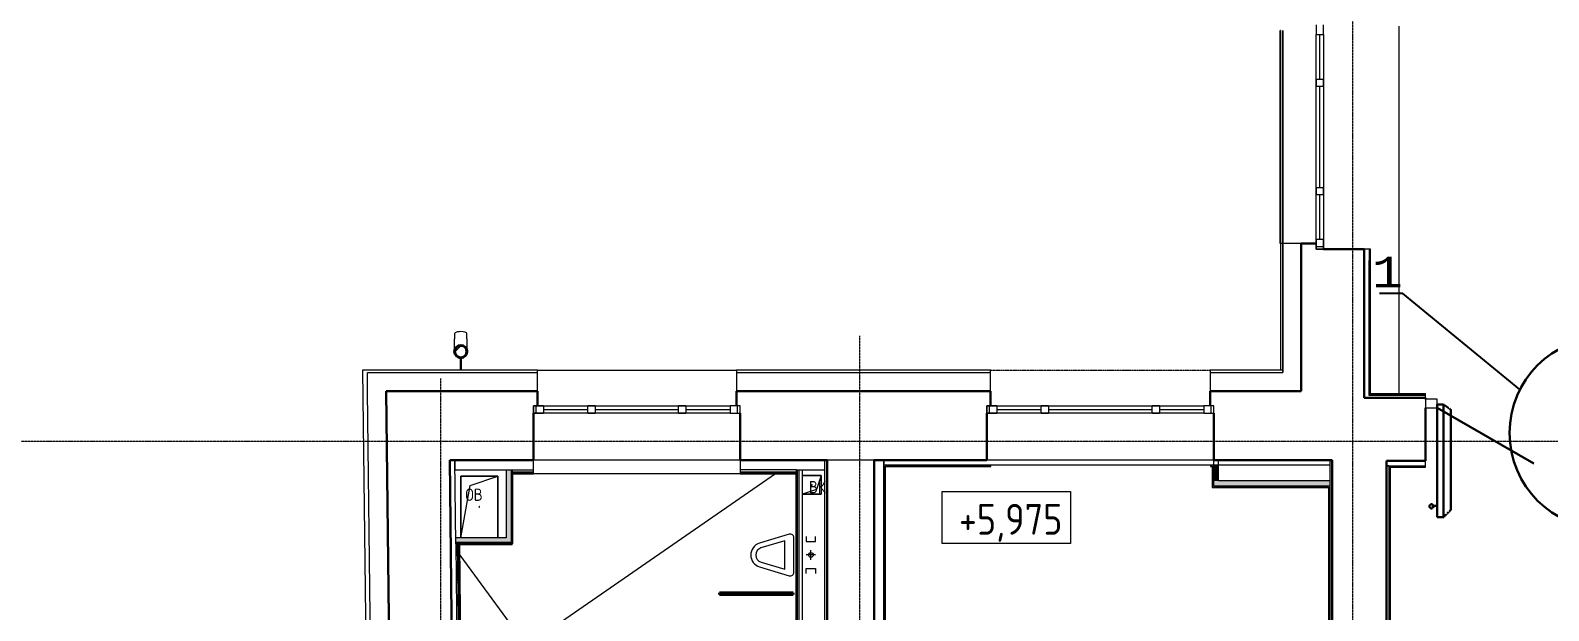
# Model space of a CAD drawing. Header units: millimetres. Extents: x -42533 to 645315, y 3457 to 82611.
# Drawn here: x 315666 to 327985, y 45345 to 50052 of the extents above; entities that cross this region are included whole.
import ezdxf
from ezdxf import colors
from ezdxf.entities.mleader import LeaderData, LeaderLine
from ezdxf.math import Vec2, Vec3

# ---------------------------------------------------------------- set-up
doc = ezdxf.new("R2010")
doc.units = ezdxf.units.MM
for name, pattern in [('ADSK_Линия сетки', [25, 20, -2.5, 0, -2.5]), ('ADSK_Штриховая_ш3 п1_5', [4.5, 3, -1.5]), ('ADSK_Штрихпунктирная 2 точки_ш15 п1_5 п1_5 п1_5', [19.5, 15, -1.5, 0, -1.5, 0, -1.5])]:
    doc.linetypes.add(name, pattern=pattern)
for name, color, linetype, lineweight in [('_ Окна', 7, 'Continuous', 9), ('Аннотация', 7, 'Continuous', 18), ('Двери', 7, 'Continuous', 9), ('Обобщенные модели', 7, 'Continuous', 18), ('Окна', 7, 'Continuous', 9), ('Оси', 253, 'Continuous', 9), ('Перекрытие', 7, 'Continuous', 18), ('Сантехника', 7, 'Continuous', 18), ('Стены внутренние', 7, 'Continuous', 18), ('Стены наружные', 7, 'Continuous', 18), ('Стены несущие', 7, 'Continuous', 30), ('Стены отделка', 7, 'Continuous', 30), ('Стены штриховка', 7, 'Continuous', 9), ('ШТРИХОВКА', 252, 'Continuous', 15)]:
    doc.layers.add(name, color=color, linetype=linetype, lineweight=lineweight)
doc.layers.add('Линии', color=7, linetype='Continuous', lineweight=9, true_color=0x00a600)
doc.layers.add('ЭОМ_Лотки рабочие', color=5, linetype='Continuous')
doc.styles.add('GOST Common_2', font='GOST_Common.ttf', dxfattribs={"width": 0.9, "height": 250})
doc.styles.add('GOST Common_4', font='GOST_Common.ttf', dxfattribs={"width": 0.9, "height": 200})
doc.styles.get("Standard").update_dxf_attribs({"font": 'arial.ttf'})
pattern_1 = [(0, (507.34, 158.9), (406.4, 101.6), [33.528, -271.272, 33.528, -271.272, -1625.6]), (0, (507.34, 158.9), (406.4, 101.6), [-609.6, 33.528, -576.072, 33.528, -271.272, -711.2]), (0, (507.34, 158.9), (406.4, 101.6), [-1524, 33.528, -169.672, 33.528, -474.472]), (120, (659.74, 209.7), (-291.18818, 301.15272), [33.528, -271.272, 33.528, -271.272, -1625.6]), (120, (659.74, 209.7), (-291.18818, 301.15272), [-609.6, 33.528, -576.072, 33.528, -271.272, -711.2]), (120, (659.74, 209.7), (-291.18818, 301.15272), [-1524, 33.528, -169.672, 33.528, -474.472]), (240, (710.54, 412.9), (-115.21182, -402.75272), [33.528, -271.272, 33.528, -271.272, -1625.6]), (240, (710.54, 412.9), (-115.21182, -402.75272), [-609.6, 33.528, -576.072, 33.528, -271.272, -711.2]), (240, (710.54, 412.9), (-115.21182, -402.75272), [-1524, 33.528, -169.672, 33.528, -474.472])]

# ---------------------------------------------------------------- blocks, each defined once
blk = doc.blocks.new('План 3 этажа')
at = {"layer": 'Обобщенные модели', "lineweight": 9}
h = blk.add_hatch(dxfattribs=at)
h.set_pattern_fill('FP_10', color=8, style=0, pattern_type=2)
h.set_pattern_definition([(45, (507.34, 158.9), (-106.066, 106.066), [])])
h.paths.add_polyline_path([(39119.197, 21080.22), (39140.891, 21085.171), (39158.289, 21099.045), (39167.943, 21119.094), (39167.943, 21141.346), (39158.289, 21161.394), (39140.891, 21175.268), (39119.197, 21180.22), (39097.503, 21175.268), (39080.105, 21161.394), (39070.451, 21141.346), (39070.451, 21119.094), (39080.105, 21099.045), (39097.503, 21085.171), (39117.26, 21080.662)])
at = {"layer": 'Стены внутренние'}
for points in [[(45229.496, 20080.72), (45268.496, 20080.72), (45268.496, 20210.22), (45228.496, 20210.22), (45228.496, 20080.72)], [(39487.343, 19580.22), (39527.343, 19580.22), (39527.343, 20170.22), (39487.343, 20170.22), (39487.343, 19620.22)], [(45905.36, 20040.72), (46170.531, 20040.72), (46170.531, 20080.72), (45228.496, 20080.72), (45229.496, 20040.72)], [(39210.879, 19580.22), (39487.343, 19580.22), (39487.343, 19620.22), (39077.64, 19620.22), (39078.219, 19580.22), (39119.343, 19580.22)]]:
    blk.add_hatch(color=8, dxfattribs=at).paths.add_polyline_path(points)
at = {"layer": 'Стены внутренние', "lineweight": 9}
h = blk.add_hatch(dxfattribs=at)
h.set_pattern_fill('FP_5', color=8, style=0, pattern_type=2)
h.set_pattern_definition(pattern_1)
h.paths.add_polyline_path([(41800.405, 20155.22), (41843.343, 20155.22), (41843.343, 20170.22), (41385.575, 20170.22), (41386.575, 20155.22), (41699.791, 20155.22)])
h.paths.add_polyline_path([(39542.343, 20155.22), (39710.575, 20155.22), (39710.575, 20170.22), (39536.343, 20170.22), (39536.343, 20155.22)])
h = blk.add_hatch(dxfattribs=at)
h.set_pattern_fill('FP_5', color=8, style=0, pattern_type=2)
h.set_pattern_definition(pattern_1)
h.paths.add_polyline_path([(39158.275, 12775.603), (39173.271, 12775.992), (39161.841, 13746.228), (39146.842, 13746.051), (39158.02, 12797.23)])
h.paths.add_polyline_path([(39136.476, 14625.99), (39151.47, 14626.519), (39093.218, 19571.202), (39078.219, 19571.025), (39136.476, 14626.167)])
at = {"layer": '_ Окна', "color": 8, "lineweight": 18}
for p, q in [((46059.197, 23781.051), (46059.197, 23701.051)), ((46119.197, 23701.051), (46119.197, 23781.051)), ((46059.197, 23701.051), (46119.197, 23701.051)), ((46059.197, 23341.051), (46119.197, 23341.051)), ((46059.197, 23281.051), (46059.197, 23341.051)), ((46119.197, 23341.051), (46119.197, 23281.051)), ((46119.197, 23281.051), (46059.197, 23281.051)), ((46059.197, 22461.051), (46119.197, 22461.051)), ((46059.197, 22401.051), (46059.197, 22461.051)), ((46119.197, 22461.051), (46119.197, 22401.051)), ((46119.197, 22401.051), (46059.197, 22401.051)), ((46059.197, 22041.051), (46119.197, 22041.051)), ((46059.197, 21961.051), (46059.197, 22041.051)), ((46119.197, 21961.051), (46059.197, 21961.051)), ((46119.197, 22041.051), (46119.197, 21961.051)), ((39710.575, 20630.22), (39710.575, 20690.22)), ((39710.575, 20690.22), (39790.575, 20690.22)), ((39790.575, 20630.22), (39710.575, 20630.22)), ((39790.575, 20690.22), (39790.575, 20630.22)), ((40150.575, 20630.22), (40150.575, 20690.22)), ((40150.575, 20690.22), (40210.575, 20690.22)), ((40210.575, 20630.22), (40150.575, 20630.22)), ((40210.575, 20690.22), (40210.575, 20630.22)), ((40885.575, 20630.22), (40885.575, 20690.22)), ((40885.575, 20690.22), (40945.575, 20690.22)), ((40945.575, 20630.22), (40885.575, 20630.22)), ((40945.575, 20690.22), (40945.575, 20630.22)), ((41305.575, 20690.22), (41305.575, 20630.22)), ((41385.575, 20690.22), (41305.575, 20690.22)), ((41305.575, 20630.22), (41385.575, 20630.22)), ((41385.575, 20630.22), (41385.575, 20690.22)), ((43388.496, 20630.22), (43388.496, 20690.22)), ((43388.496, 20690.22), (43468.496, 20690.22)), ((43468.496, 20630.22), (43388.496, 20630.22)), ((43468.496, 20690.22), (43468.496, 20630.22)), ((43828.496, 20630.22), (43828.496, 20690.22)), ((43828.496, 20690.22), (43888.496, 20690.22)), ((43888.496, 20630.22), (43828.496, 20630.22)), ((43888.496, 20690.22), (43888.496, 20630.22)), ((44728.496, 20630.22), (44728.496, 20690.22)), ((44728.496, 20690.22), (44788.496, 20690.22)), ((44788.496, 20630.22), (44728.496, 20630.22)), ((44788.496, 20690.22), (44788.496, 20630.22)), ((45148.496, 20690.22), (45148.496, 20630.22)), ((45228.496, 20690.22), (45148.496, 20690.22)), ((45148.496, 20630.22), (45228.496, 20630.22)), ((45228.496, 20630.22), (45228.496, 20690.22))]:
    blk.add_line(p, q, dxfattribs=at)
at = {"layer": '_ Окна', "color": 8}
for p, q in [((46089.197, 23341.051), (46089.197, 23701.051)), ((46089.197, 22461.051), (46089.197, 23281.051)), ((46089.197, 22041.051), (46089.197, 22401.051)), ((46119.197, 21981.051), (46059.197, 21981.051)), ((39730.575, 20630.22), (39730.575, 20690.22)), ((39790.575, 20660.22), (40150.575, 20660.22)), ((40210.575, 20660.22), (40885.575, 20660.22)), ((40945.575, 20660.22), (41305.575, 20660.22)), ((41365.575, 20630.22), (41365.575, 20690.22)), ((43408.496, 20630.22), (43408.496, 20690.22)), ((43468.496, 20660.22), (43828.496, 20660.22)), ((43888.496, 20660.22), (44728.496, 20660.22)), ((44788.496, 20660.22), (45148.496, 20660.22)), ((45208.496, 20630.22), (45208.496, 20690.22))]:
    blk.add_line(p, q, dxfattribs=at)
at = {"layer": 'Аннотация', "color": 8, "lineweight": 9, "flags": 128}
blk.add_lwpolyline([(43023.894, 19995.196), (44066.094, 19995.196), (44066.094, 19572.196), (43023.894, 19572.196)], close=True, dxfattribs=at)
at = {"layer": 'Двери', "color": 8}
for p, q in [((47040.843, 20744.474), (46945.843, 20744.474)), ((46945.843, 20744.474), (46945.843, 20674.474)), ((47040.843, 20674.474), (47040.843, 20744.474)), ((46945.843, 20674.474), (47040.843, 20674.474))]:
    blk.add_line(p, q, dxfattribs=at)
at = {"layer": 'Двери', "color": 8, "lineweight": 30}
blk.add_line((47040.843, 20674.474), (47824.596, 20221.974), dxfattribs=at)
at = {"layer": 'Линии', "color": 8, "linetype": 'ADSK_Штрихпунктирная 2 точки_ш15 п1_5 п1_5 п1_5'}
blk.add_line((43418.496, 20980.22), (45199.496, 20980.22), dxfattribs=at)
at = {"layer": 'Линии', "color": 8, "linetype": 'ADSK_Штриховая_ш3 п1_5', "lineweight": 30}
for p, q in [((47040.156, 19787.685), (47040.156, 20700.771)), ((47040.156, 20700.771), (47093.156, 20700.771)), ((47093.156, 20700.771), (47093.156, 19788.411)), ((47093.156, 20700.771), (47153.156, 20658.759)), ((47153.156, 20658.759), (47153.156, 19846.702)), ((47040.156, 19880.117), (46995.451, 19874.969)), ((47153.156, 19846.702), (47087.926, 19781.472)), ((47093.156, 19788.411), (47040.156, 19787.685))]:
    blk.add_line(p, q, dxfattribs=at)
blk.add_circle((46995.451, 19874.969), 17, dxfattribs=at)
at = {"layer": 'Обобщенные модели', "color": 8}
for p, q in [((39069.197, 21276.371), (39069.197, 21233.867)), ((39169.197, 21233.867), (39169.197, 21276.371)), ((39114.197, 21079.361), (39114.197, 20980.22)), ((39124.197, 20980.22), (39124.197, 21079.361)), ((39119.343, 19620.22), (39119.343, 20120.22)), ((39119.343, 20120.22), (39419.343, 20120.22)), ((39419.343, 20120.22), (39119.343, 20120.22)), ((39119.343, 20120.22), (39119.343, 19620.22)), ((39194.343, 20045.22), (39419.343, 20120.22)), ((39419.343, 20120.22), (39419.343, 19620.22)), ((39419.343, 19620.22), (39419.343, 20120.22)), ((41892.343, 20123.8), (42042.343, 20123.8)), ((42042.343, 20123.8), (41892.343, 20123.8)), ((42042.343, 20123.8), (42004.843, 20011.3)), ((42042.343, 20123.8), (42042.343, 19973.8)), ((42042.343, 19973.8), (42042.343, 20123.8)), ((39119.343, 19620.22), (39194.343, 20045.22)), ((42004.843, 20011.3), (41892.343, 19973.8)), ((42042.343, 19973.8), (41892.343, 19973.8)), ((41892.343, 19973.8), (42042.343, 19973.8))]:
    blk.add_line(p, q, dxfattribs=at)
at = {"layer": 'Обобщенные модели', "color": 8, "lineweight": 40}
for p, q in [((41817.343, 19172.443), (41217.343, 19172.443)), ((41217.343, 19172.443), (41217.343, 19160.443)), ((41217.343, 19160.443), (41817.343, 19160.443)), ((41817.343, 19160.443), (41817.343, 19172.443))]:
    blk.add_line(p, q, dxfattribs=at)
at = {"layer": 'Обобщенные модели', "color": 8, "flags": 128}
for points in [[(39069.197, 21143.237), (39069.197, 21144.507), (39069.197, 21147.171), (39069.197, 21150.047), (39069.197, 21153.132), (39069.197, 21156.419), (39069.197, 21159.905), (39069.197, 21163.584), (39069.197, 21167.449), (39069.197, 21171.494), (39069.197, 21175.714), (39069.197, 21180.1), (39069.197, 21184.647), (39069.197, 21189.347), (39069.197, 21194.192), (39069.197, 21199.174), (39069.197, 21204.287), (39069.197, 21209.521), (39069.197, 21214.867), (39069.197, 21220.319), (39069.197, 21225.866), (39069.197, 21231.5), (39069.197, 21233.867)], [(39169.197, 21233.867), (39169.197, 21228.2), (39169.197, 21222.615), (39169.197, 21217.123), (39169.197, 21211.731), (39169.197, 21206.449), (39169.197, 21201.286), (39169.197, 21196.248), (39169.197, 21191.345), (39169.197, 21186.584), (39169.197, 21181.972), (39169.197, 21177.518), (39169.197, 21173.229), (39169.197, 21169.11), (39169.197, 21165.169), (39169.197, 21161.412), (39169.197, 21157.846), (39169.197, 21154.475), (39169.197, 21151.305), (39169.197, 21148.341), (39169.197, 21145.589), (39169.197, 21143.237)]]:
    blk.add_lwpolyline(points, dxfattribs=at)
at = {"layer": 'Обобщенные модели', "color": 8}
for centre, radius, start, end in [((39119.197, 21130.22), 52, 90, 270), ((39119.197, 21130.22), 52, 270, 90), ((41967.343, 20048.8), 2.5, 0, 180), ((41967.343, 20048.8), 2.5, 120, 180), ((41967.343, 20048.8), 2.5, 180, 0), ((41967.343, 20048.8), 2.5, 240, 345), ((41967.343, 20048.8), 2.5, 15, 90), ((39269.343, 19870.22), 2.5, 0, 180), ((39269.343, 19870.22), 2.5, 180, 0), ((39269.343, 19870.22), 2.5, 60, 165), ((39269.343, 19870.22), 2.5, 195, 270), ((39269.343, 19870.22), 2.5, 300, 0)]:
    blk.add_arc(centre, radius, start, end, dxfattribs=at)
at = {"layer": 'Обобщенные модели', "color": 8, "lineweight": 40}
for start, end in [(90, 270), (270, 90)]:
    blk.add_arc((39119.197, 21130.22), 50, start, end, dxfattribs=at)
at = {"layer": 'Обобщенные модели', "color": 8}
for start_param, end_param in [(4.71238898, 6.283185307), (3.141592654, 4.71238898)]:
    blk.add_ellipse((39119.197, 21276.371), major_axis=(-50, 0), ratio=0.309016994, start_param=start_param, end_param=end_param, dxfattribs=at)
at = {"layer": 'Окна', "color": 8}
for p, q in [((46059.197, 23781.051), (46059.197, 23701.051)), ((46119.197, 23701.051), (46119.197, 23781.051)), ((46059.197, 23341.051), (46059.197, 23701.051)), ((46119.197, 23701.051), (46119.197, 23341.051)), ((46059.197, 23341.051), (46059.197, 23281.051)), ((46119.197, 23281.051), (46119.197, 23341.051)), ((46059.197, 22461.051), (46059.197, 23281.051)), ((46119.197, 23281.051), (46119.197, 22461.051)), ((46059.197, 22461.051), (46059.197, 22401.051)), ((46119.197, 22401.051), (46119.197, 22461.051)), ((46059.197, 22041.051), (46059.197, 22401.051)), ((46119.197, 22401.051), (46119.197, 22041.051)), ((46059.197, 22041.051), (46059.197, 21961.051)), ((46059.197, 21961.051), (46119.197, 21961.051)), ((46119.197, 21961.051), (46119.197, 22041.051)), ((39710.575, 20690.22), (39710.575, 20630.22)), ((39790.575, 20690.22), (39710.575, 20690.22)), ((39710.575, 20630.22), (39790.575, 20630.22)), ((39790.575, 20690.22), (40150.575, 20690.22)), ((40150.575, 20630.22), (39790.575, 20630.22)), ((40210.575, 20690.22), (40150.575, 20690.22)), ((40150.575, 20630.22), (40210.575, 20630.22)), ((40210.575, 20690.22), (40885.575, 20690.22)), ((40885.575, 20630.22), (40210.575, 20630.22)), ((40945.575, 20690.22), (40885.575, 20690.22)), ((40885.575, 20630.22), (40945.575, 20630.22)), ((40945.575, 20690.22), (41305.575, 20690.22)), ((41305.575, 20630.22), (40945.575, 20630.22)), ((41385.575, 20690.22), (41305.575, 20690.22)), ((41305.575, 20630.22), (41385.575, 20630.22)), ((41385.575, 20630.22), (41385.575, 20690.22)), ((43388.496, 20690.22), (43388.496, 20630.22)), ((43468.496, 20690.22), (43388.496, 20690.22)), ((43388.496, 20630.22), (43468.496, 20630.22)), ((43468.496, 20690.22), (43828.496, 20690.22)), ((43828.496, 20630.22), (43468.496, 20630.22)), ((43888.496, 20690.22), (43828.496, 20690.22)), ((43828.496, 20630.22), (43888.496, 20630.22)), ((43888.496, 20690.22), (44728.496, 20690.22)), ((44728.496, 20630.22), (43888.496, 20630.22)), ((44788.496, 20690.22), (44728.496, 20690.22)), ((44728.496, 20630.22), (44788.496, 20630.22)), ((44788.496, 20690.22), (45148.496, 20690.22)), ((45148.496, 20630.22), (44788.496, 20630.22)), ((45228.496, 20690.22), (45148.496, 20690.22)), ((45148.496, 20630.22), (45228.496, 20630.22)), ((45228.496, 20630.22), (45228.496, 20690.22))]:
    blk.add_line(p, q, dxfattribs=at)
at = {"layer": 'Оси', "color": 8, "linetype": 'ADSK_Линия сетки'}
for p, q in [((46356.908, -3523.688), (46356.908, 42848.902)), ((42356.908, -3523.688), (42356.908, 21256.876)), ((38956.908, -3523.688), (38956.908, 20912.69)), ((-10051.774, 20403.902), (56512.196, 20403.902))]:
    blk.add_line(p, q, dxfattribs=at)
at = {"layer": 'Перекрытие', "color": 8}
for p, q in [((46732.119, 20786.474), (46732.119, 23771.051)), ((41673.728, 20137.22), (39752.343, 18810.22)), ((39112.147, 19479.181), (39602.342, 18810.22))]:
    blk.add_line(p, q, dxfattribs=at)
at = {"layer": 'Сантехника', "color": 8}
for p, q in [((41783.665, 19648.12), (41543.419, 19575.531)), ((41747.342, 19595.359), (41554.989, 19537.241)), ((41747.342, 19364.252), (41747.342, 19595.359)), ((41822.342, 19340.432), (41822.342, 19619.402)), ((41922.342, 19630.402), (41922.342, 19590.402)), ((41922.342, 19590.402), (41997.342, 19590.402)), ((41997.342, 19590.402), (41997.342, 19630.402)), ((41997.343, 19480.402), (41922.343, 19480.402)), ((41959.842, 19440.402), (41959.842, 19520.402)), ((41543.639, 19384.013), (41783.571, 19311.52)), ((41555.159, 19422.318), (41747.342, 19364.252)), ((41922.343, 19370.402), (41997.343, 19370.402)), ((41922.343, 19330.402), (41922.343, 19370.402)), ((41997.343, 19370.402), (41997.343, 19330.402))]:
    blk.add_line(p, q, dxfattribs=at)
blk.add_circle((41959.842, 19480.402), 18.929, dxfattribs=at)
for centre, radius, start, end in [((41792.342, 19619.402), 30, 359.9999903, 106.8117981), ((41572.342, 19479.805), 100, 106.8117624, 253.319604), ((41572.342, 19479.805), 60, 106.8117624, 253.3577784), ((41792.343, 19340.209), 30, 252.9998743, 0.4255813)]:
    blk.add_arc(centre, radius, start, end, dxfattribs=at)
at = {"layer": 'Стены внутренние', "color": 8}
for p, q in [((41385.575, 20250.22), (39710.575, 20250.22)), ((41385.575, 20137.22), (39710.575, 20137.22))]:
    blk.add_line(p, q, dxfattribs=at)
at = {"layer": 'Стены наружные', "color": 8}
for p, q in [((45768.197, 22006.051), (45768.197, 23735.533)), ((45769.197, 23735.533), (45768.197, 23735.533)), ((45769.197, 22006.051), (45769.197, 23736.051)), ((45769.197, 23735.533), (45769.197, 22006.051)), ((45789.197, 23736.051), (45789.197, 22006.051)), ((45789.197, 22006.051), (45789.197, 23736.051)), ((45769.197, 22006.051), (45768.197, 22006.051)), ((39740.575, 20980.22), (41355.575, 20980.22))]:
    blk.add_line(p, q, dxfattribs=at)
at = {"layer": 'Стены несущие', "color": 8}
for p, q in [((45939.197, 22006.051), (45939.197, 20810.22)), ((46059.197, 22006.051), (45939.197, 22006.051)), ((46449.197, 21961.051), (46119.197, 21961.051)), ((46449.197, 21961.051), (46449.197, 20754.474)), ((38513.582, 20810.22), (39740.575, 20810.22)), ((38586.985, 14579.514), (38513.582, 20810.22)), ((39740.575, 20690.22), (39740.575, 20810.22)), ((41355.575, 20810.22), (43418.496, 20810.22)), ((41355.575, 20810.22), (41355.575, 20690.22)), ((43418.496, 20690.22), (43418.496, 20810.22)), ((45198.496, 20810.22), (45939.197, 20810.22)), ((45198.496, 20810.22), (45198.496, 20690.22)), ((46945.843, 20754.474), (46449.197, 20754.474)), ((46945.843, 20744.474), (46945.843, 20754.474)), ((39710.575, 20250.22), (39710.575, 20630.22)), ((41385.575, 20630.22), (41385.575, 20250.22)), ((43388.496, 20250.22), (43388.496, 20630.22)), ((45228.496, 20630.22), (45228.496, 20250.22)), ((46945.843, 20244.474), (46945.843, 20674.474)), ((39030.215, 20250.22), (39710.575, 20250.22)), ((39030.215, 20250.22), (39096.478, 14625.519)), ((41385.575, 20250.22), (42092.343, 20250.22)), ((42092.343, 20250.22), (42092.343, 12740.838)), ((42472.343, 12740.838), (42472.343, 20250.22)), ((43388.496, 20250.22), (42472.343, 20250.22)), ((46190.531, 20250.22), (45228.496, 20250.22)), ((46190.531, 20250.22), (46190.531, 12740.838)), ((46945.843, 20244.474), (46630.531, 20244.474)), ((46630.531, 12740.838), (46630.531, 20244.474))]:
    blk.add_line(p, q, dxfattribs=at)
at = {"layer": 'Стены отделка', "color": 8, "lineweight": 9}
for p, q in [((45769.197, 22006.051), (45769.197, 20980.22)), ((45789.197, 22006.051), (45769.197, 22006.051)), ((45789.197, 20980.22), (45789.197, 22006.051)), ((45789.197, 22006.051), (45789.197, 20960.22)), ((45939.197, 22006.051), (45789.197, 22006.051)), ((46449.197, 21961.051), (46449.197, 21961.051)), ((46501.197, 21961.051), (46449.197, 21961.051)), ((46489.197, 21961.051), (46489.197, 21868.85)), ((46501.197, 20774.474), (46501.197, 21961.051)), ((39740.575, 20980.22), (38321.567, 20980.22)), ((38321.567, 20980.22), (38396.998, 14577.276)), ((38363.572, 20810.22), (38361.805, 20960.22)), ((39740.575, 20810.22), (39740.575, 20980.22)), ((43418.496, 20980.22), (41355.575, 20980.22)), ((41355.575, 20980.22), (41355.575, 20810.22)), ((41355.575, 20960.22), (41356.575, 20960.22)), ((43418.496, 20810.22), (43418.496, 20980.22)), ((45789.197, 20980.22), (45198.496, 20980.22)), ((45198.496, 20980.22), (45198.496, 20810.22)), ((45198.496, 20960.22), (45199.496, 20960.22)), ((45789.197, 20960.22), (45789.197, 20980.22)), ((46945.843, 20786.474), (46489.197, 20786.474)), ((46945.843, 20754.474), (46945.843, 20786.474)), ((39070.212, 20250.691), (39030.215, 20250.22)), ((39069.629, 20250.22), (39069.629, 20170.22)), ((39078.219, 19571.025), (39070.212, 20250.691)), ((39710.575, 20137.22), (39710.575, 20250.22)), ((41385.575, 20250.22), (41385.575, 20137.22)), ((42072.343, 15717.482), (42072.343, 20250.22)), ((42551.759, 20250.22), (42551.759, 20210.22)), ((42551.759, 20210.22), (42552.343, 20210.22)), ((42552.343, 12760.838), (42552.343, 20250.22)), ((45228.496, 20250.22), (43388.496, 20250.22)), ((43419.496, 20210.22), (45203.496, 20210.22)), ((43419.496, 20198.22), (43419.496, 20210.22)), ((45203.496, 20210.22), (45203.496, 20198.22)), ((45268.496, 20245.22), (45228.496, 20245.22)), ((45228.496, 20040.72), (45228.496, 20245.22)), ((45228.496, 20210.22), (46170.531, 20210.22)), ((45268.496, 20080.72), (45268.496, 20245.22)), ((46170.531, 20250.22), (46170.531, 12760.838)), ((46650.531, 20204.482), (46630.531, 20204.482)), ((46630.531, 20204.474), (46650.531, 20204.474)), ((46650.531, 20204.482), (46650.531, 12820.838)), ((46945.843, 20192.474), (46945.843, 20244.474)), ((39069.629, 20170.22), (39536.343, 20170.22)), ((39487.343, 20170.22), (39487.343, 19620.22)), ((39527.343, 20170.22), (39527.343, 19572.72)), ((39536.343, 20137.22), (39527.343, 20137.22)), ((39536.343, 20170.22), (39536.343, 20137.22)), ((39542.343, 20137.22), (39710.575, 20137.22)), ((39542.343, 19572.72), (39542.343, 20137.22)), ((41386.575, 20170.22), (41385.575, 20170.22)), ((41385.575, 20137.22), (41843.343, 20137.22)), ((41852.343, 20153.72), (41837.343, 20153.72)), ((41837.343, 20153.72), (41837.343, 16266.443)), ((41843.343, 20170.22), (42072.343, 20170.22)), ((41843.343, 20137.22), (41843.343, 20170.22)), ((41852.343, 16251.443), (41852.343, 20170.22)), ((41892.343, 16211.443), (41892.343, 20170.22)), ((42564.343, 20198.22), (43419.496, 20198.22)), ((42564.343, 12772.838), (42564.343, 20198.22)), ((45203.496, 20198.22), (45216.496, 20198.22)), ((45216.496, 20198.22), (45216.496, 20030.72)), ((46170.531, 20080.72), (45268.496, 20080.72)), ((46662.531, 20192.474), (46945.843, 20192.474)), ((46662.531, 12832.838), (46662.531, 20192.474)), ((45218.496, 20028.72), (46158.531, 20028.72)), ((45228.496, 20040.72), (46170.531, 20040.72)), ((46158.531, 20028.72), (46158.531, 12772.838)), ((39487.343, 19620.22), (39077.086, 19620.22)), ((39077.086, 19620.22), (39077.086, 19580.22)), ((39534.843, 19580.22), (39077.086, 19580.22)), ((39111.217, 19571.414), (39078.219, 19571.025)), ((39111.113, 19580.22), (39111.217, 19571.414)), ((39169.473, 14626.379), (39111.29, 19565.22)), ((39111.29, 19565.22), (39534.843, 19565.22)), ((39527.343, 19572.72), (39542.343, 19572.72)), ((39534.843, 19565.22), (39534.843, 19580.22))]:
    blk.add_line(p, q, dxfattribs=at)
at = {"layer": 'Стены штриховка', "color": 8}
for p, q in [((46499.197, 20774.474), (46499.197, 21961.051)), ((46489.197, 20774.474), (46489.197, 21868.85)), ((38361.805, 20960.22), (39740.575, 20960.22)), ((41356.575, 20960.22), (43418.496, 20960.22)), ((45199.496, 20960.22), (45789.197, 20960.22)), ((38436.984, 14578.747), (38363.572, 20810.22)), ((46945.843, 20784.474), (46489.197, 20784.474)), ((46945.843, 20774.474), (46489.197, 20774.474)), ((42472.343, 20250.22), (42092.343, 20250.22)), ((42552.343, 20210.22), (43419.496, 20210.22)), ((45203.496, 20210.22), (45228.496, 20210.22)), ((46650.531, 20204.474), (46945.843, 20204.474)), ((39533.343, 19572.72), (39533.343, 20137.22)), ((39536.343, 20170.22), (39710.575, 20170.22)), ((39536.343, 20155.22), (39710.575, 20155.22)), ((39536.343, 20146.22), (39710.575, 20146.22)), ((41385.575, 20155.22), (41843.343, 20155.22)), ((41385.575, 20146.22), (41843.343, 20146.22)), ((41843.343, 20170.22), (41386.575, 20170.22)), ((41846.343, 20153.72), (41846.343, 16251.443)), ((41865.343, 16238.443), (41865.343, 20170.22)), ((42562.343, 20200.22), (43419.496, 20200.22)), ((42562.343, 12770.838), (42562.343, 20200.22)), ((45203.496, 20200.22), (45218.496, 20200.22)), ((45218.496, 20200.22), (45218.496, 20028.72)), ((46660.531, 20194.474), (46945.843, 20194.474)), ((46660.531, 12830.838), (46660.531, 20194.474)), ((45216.496, 20030.72), (46160.531, 20030.72)), ((45216.496, 20030.72), (45216.496, 20028.72)), ((45216.496, 20028.72), (45218.496, 20028.72)), ((46160.531, 20030.72), (46160.531, 12760.838)), ((39078.219, 19571.025), (39136.464, 14626.99)), ((39151.475, 14626.167), (39093.218, 19571.202)), ((39160.474, 14626.273), (39102.218, 19571.308)), ((39111.184, 19574.22), (39534.843, 19574.22))]:
    blk.add_line(p, q, dxfattribs=at)
at = {"layer": 'Аннотация', "color": 8, "lineweight": 9, "attachment_point": 1, "line_spacing_factor": 1.022766}
for s, insert, char_height, width, style in [('\\pxt3.6,7.2,10.8,14.4,18,21.6,25.2,28.8,32.4,36,39.6,43.2,46.8,50.4,54,57.6,61.2,64.8,68.4,72,75.6,79.2,82.8,86.4,90,93.6,97.2,100.8,104.4,108,111.6,115.2;{ВК}', (41943.912, 20080.728), 100, 156.348, 'GOST Common_4'), ('\\pxt3.6,7.2,10.8,14.4,18,21.6,25.2,28.8,32.4,36,39.6,43.2,46.8,50.4,54,57.6,61.2,64.8,68.4,72,75.6,79.2,82.8,86.4,90,93.6,97.2,100.8,104.4,108,111.6,115.2;{ОВ}', (39156.781, 20019.311), 100, 156.348, 'GOST Common_4'), ('\\pxt1.44,2.88,4.32,5.76,7.2,8.64,10.08,11.52,12.96,14.4,15.84,17.28,18.72,20.16,21.6,23.04,24.48,25.92,27.36,28.8,30.24,31.68,33.12,34.56,36,37.44,38.88,40.32,41.76,43.2,44.64,46.08;{ +5,975 }', (43023.894, 19894.816), 250, 1052.622, 'GOST Common_2')]:
    blk.add_mtext(s, dxfattribs=dict(at, insert=insert, char_height=char_height, width=width, style=style))

msp = doc.modelspace()

# ---------------------------------------------------------------- linework, layer by layer
at = {"layer": 'ЭОМ_Лотки рабочие', "color": 7, "lineweight": 30}
msp.add_circle((328445.6, 46786.2), 777.9, dxfattribs=at)

# ---------------------------------------------------------------- block references
at = {"layer": 'ШТРИХОВКА'}
msp.add_blockref('План 3 этажа', (280039.2, 26316.4), dxfattribs=at)

# ---------------------------------------------------------------- leaders
at = {"layer": 'ЭОМ_Лотки рабочие', "color": 7}
ml = msp.add_multileader_mtext('Standard', dxfattribs=at)
ml.set_content('{\\fISOCTEUR|b0|i0|c204|p49;1}', color=7)
ml.set_leader_properties()
ml.build(insert=Vec2(0, 0))
ml.multileader.update_dxf_attribs({"text_right_attachment_type": 6, "dogleg_length": 0.36, "arrow_head_size": 0.18})
ctx = ml.context
ctx.base_point, ctx.char_height, ctx.arrow_head_size, ctx.landing_gap_size, ctx.plane_origin = Vec3(326727.5, 48092.5), 250, 0.18, 0.09, Vec3(328170.9, 47514)
ctx.right_attachment, ctx.text_align_type = 6, 2
notes = []
notes.append((ctx, [(0, (1, 1, 0), (326803.1, 47917.5), (-1, 0), 0.36, [(0, [(327752, 47138.4)], 0, [])])]))
ctx.mtext.insert, ctx.mtext.alignment, ctx.mtext.flow_direction = Vec3(326802.6, 48217.5), 3, 5
for ctx, leaders in notes:
    for number, flags, end, landing, length, lines in leaders:
        leader = LeaderData()
        leader.index, (leader.has_last_leader_line, leader.has_dogleg_vector, leader.attachment_direction) = number, flags
        leader.last_leader_point, leader.dogleg_vector, leader.dogleg_length = Vec3(end), Vec3(landing), length
        for number, points, colour, breaks in lines:
            line = LeaderLine()
            line.index, line.vertices, line.color, line.breaks = number, Vec3.list(points), colors.encode_raw_color(colour), breaks
            leader.lines.append(line)
        ctx.leaders.append(leader)

doc.saveas('drawing.dxf')
